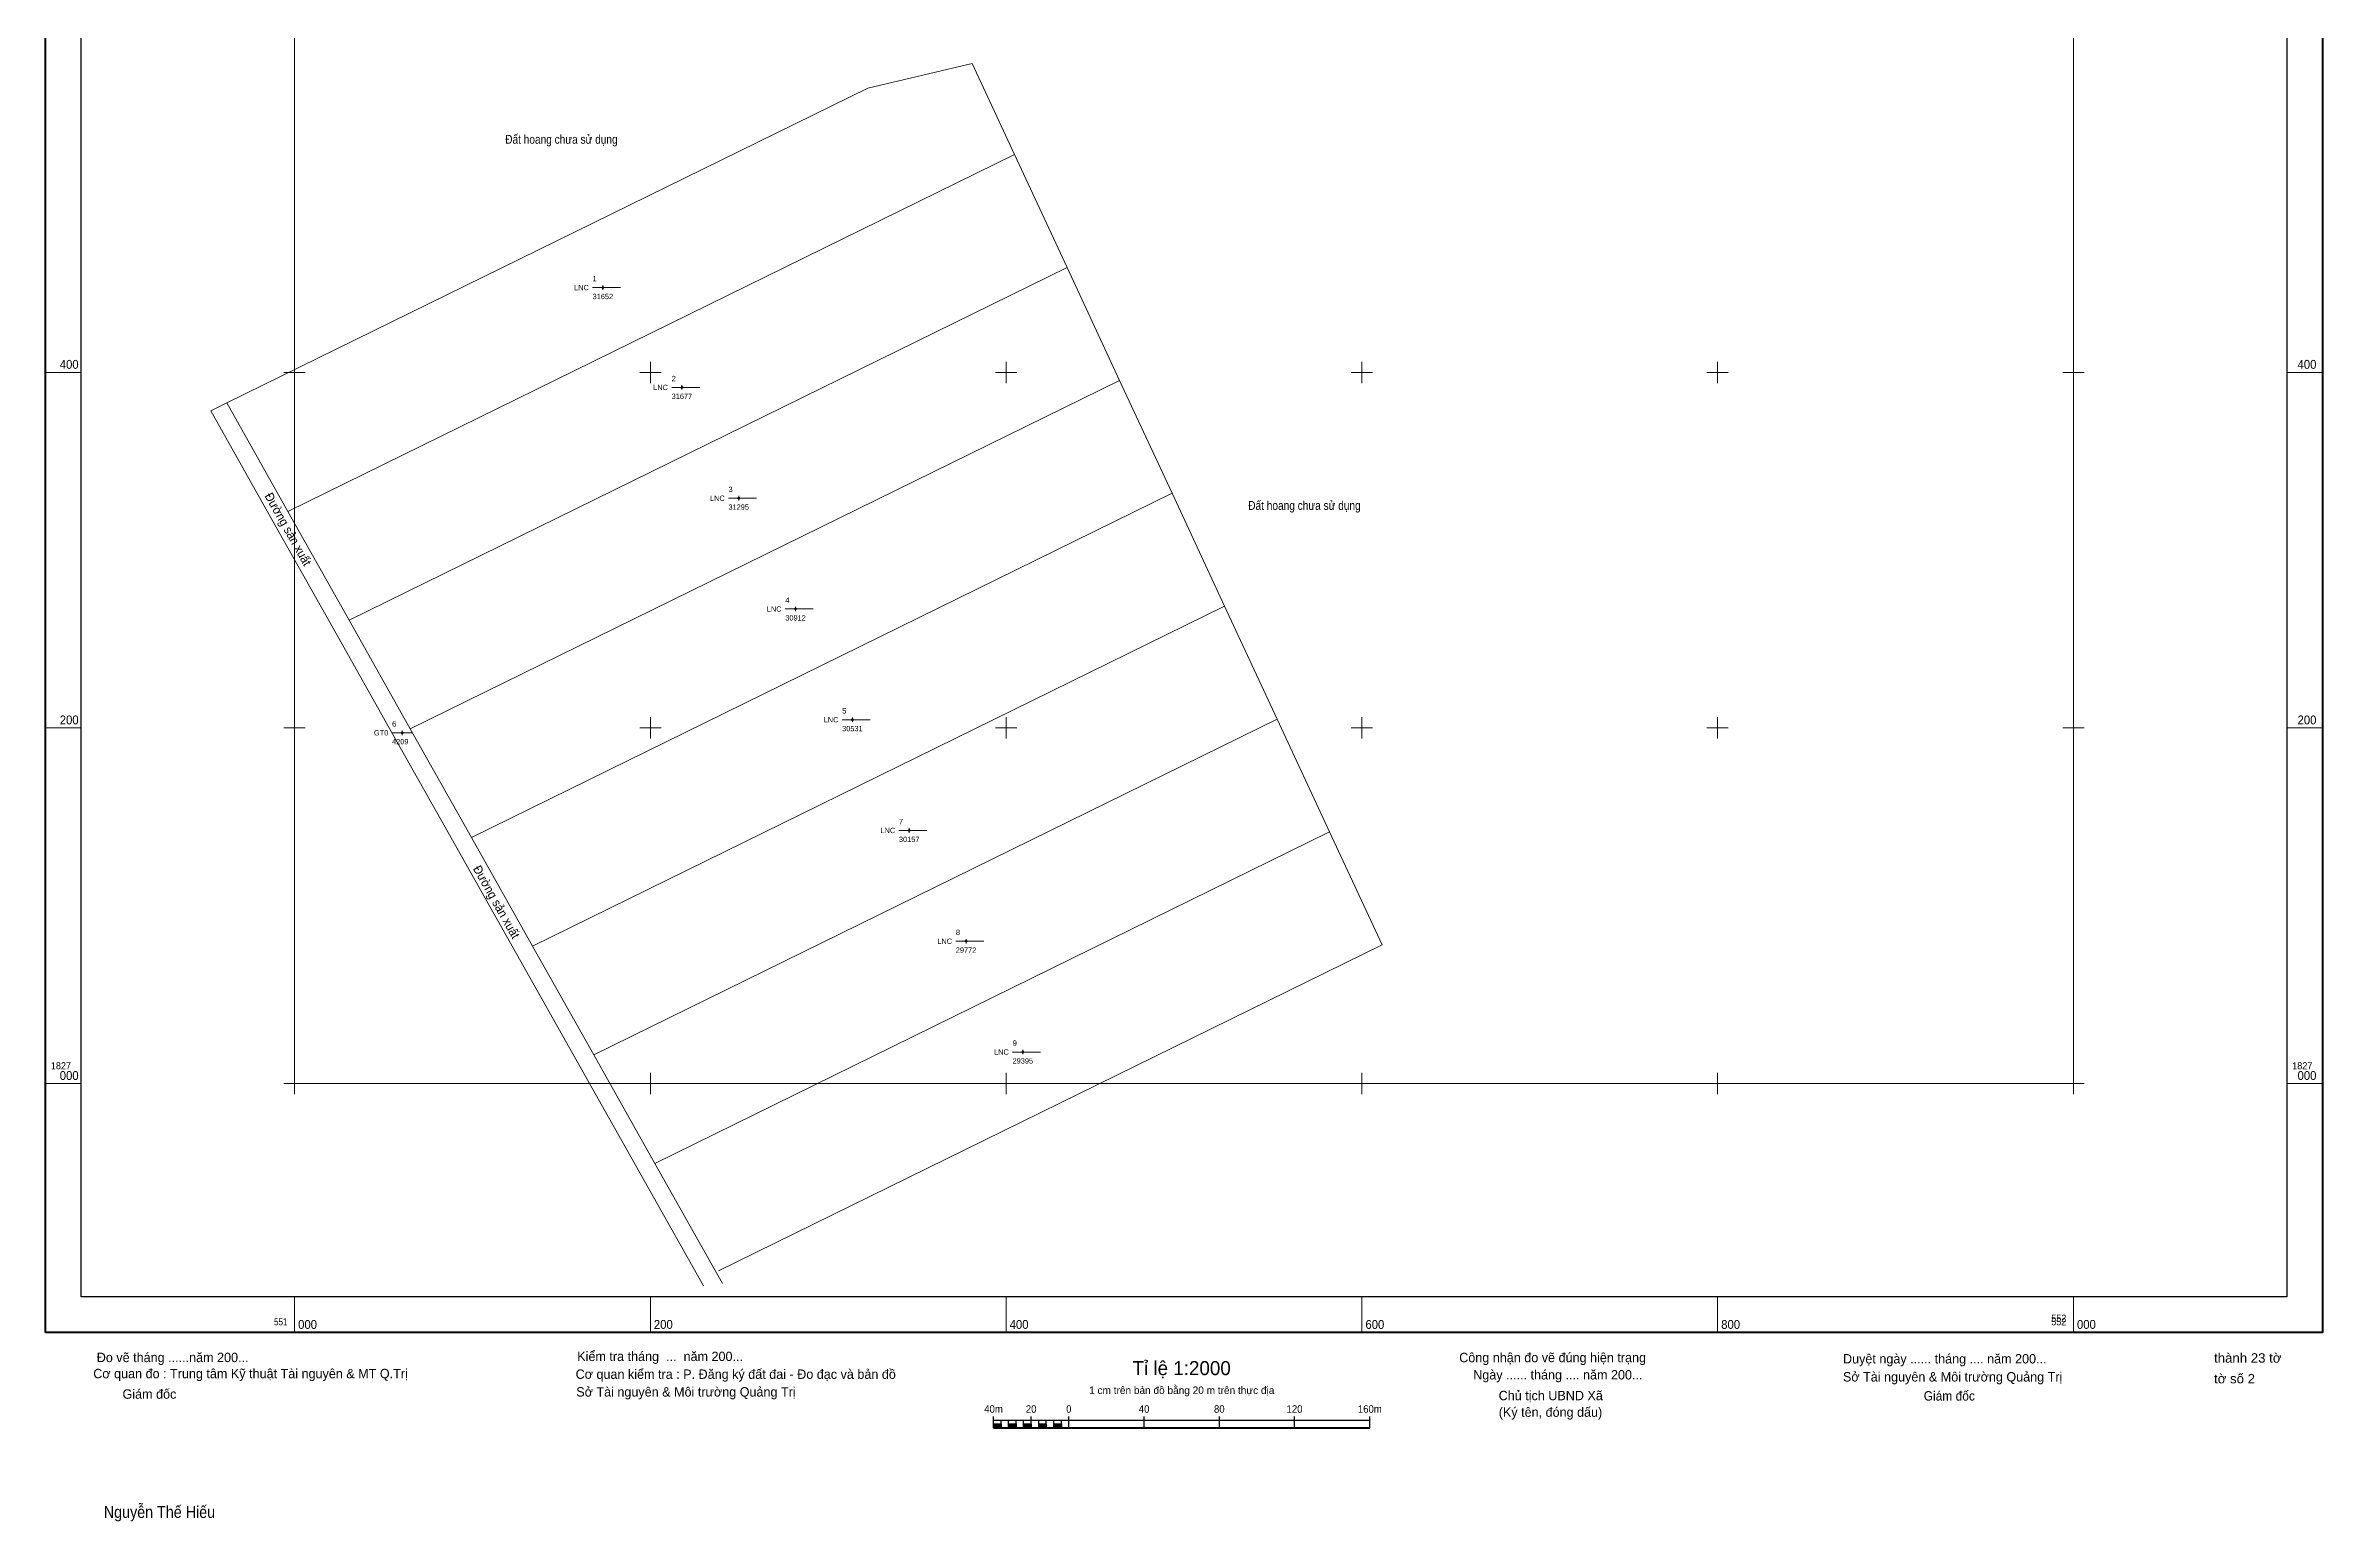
# Model space of a CAD drawing. Header units: metres. Extents: x 550860 to 552140, y 1826754 to 1828212.
# Drawn here: x 550860 to 552140, y 1826754 to 1827584 of the extents above; entities that cross this region are included whole.
import ezdxf
from ezdxf.enums import TextEntityAlignment as Align

# ---------------------------------------------------------------- set-up
doc = ezdxf.new("R2010")
doc.units = ezdxf.units.M
doc.header["$LTSCALE"] = 1.7
doc.layers.add('1', color=7, linetype='Continuous')
for name, color, linetype, lineweight in [('10', 7, 'Continuous', 13), ('23', 7, 'Continuous', 13), ('50', 7, 'Continuous', 13), ('51', 7, 'Continuous', 13), ('63', 7, 'Continuous', 13)]:
    doc.layers.add(name, color=color, linetype=linetype, lineweight=lineweight)

msp = doc.modelspace()

# ---------------------------------------------------------------- hatches: boundary and pattern name
at = {"layer": '51'}
for points in [[(551173.44, 1827447.68, 1), (551173.14, 1827447.68, 1)], [(551217.89, 1827391.53, 1), (551217.59, 1827391.53, 1)], [(551249.81, 1827329.22, 1), (551249.51, 1827329.22, 1)], [(551281.77, 1827266.92, 1), (551281.47, 1827266.92, 1)], [(551313.72, 1827204.63, 1), (551313.42, 1827204.63, 1)], [(551060.69, 1827197.28, 1), (551060.39, 1827197.28, 1)], [(551345.66, 1827142.33, 1), (551345.36, 1827142.33, 1)], [(551377.61, 1827080.04, 1), (551377.31, 1827080.04, 1)], [(551409.53, 1827017.73, 1), (551409.23, 1827017.73, 1)]]:
    msp.add_hatch(color=256, dxfattribs=at).paths.add_polyline_path(points)
at = {"layer": '63'}
for points in [[(551392.93, 1826806.38), (551392.93, 1826808.52), (551397.21, 1826808.52), (551397.21, 1826806.38)], [(551401.43, 1826806.38), (551401.43, 1826808.52), (551405.63, 1826808.52), (551405.63, 1826806.38)], [(551409.85, 1826806.38), (551409.85, 1826808.52), (551414.13, 1826808.52), (551414.13, 1826806.38)], [(551418.33, 1826806.38), (551418.33, 1826808.52), (551422.57, 1826808.52), (551422.57, 1826806.38)], [(551426.83, 1826806.38), (551426.83, 1826808.52), (551431.05, 1826808.52), (551431.05, 1826806.38)]]:
    msp.add_hatch(color=256, dxfattribs=at).paths.add_polyline_path(points)

# ---------------------------------------------------------------- linework, layer by layer
at = {"layer": '10'}
for p, q in [((551404.8, 1827522.47), (551434.31, 1827458.96)), ((551434.31, 1827458.96), (551030.66, 1827260.59)), ((551434.31, 1827458.96), (551463.82, 1827395.47)), ((551463.82, 1827395.47), (551065.05, 1827199.48)), ((551463.82, 1827395.47), (551493.33, 1827331.98)), ((550961.9, 1827382.79), (550952.91, 1827378.37)), ((550987.29, 1827317.27), (550952.91, 1827378.37)), ((551493.33, 1827331.98), (551099.43, 1827138.38)), ((551493.33, 1827331.98), (551522.84, 1827268.49)), ((551021.67, 1827256.17), (550987.29, 1827317.27)), ((551030.66, 1827260.59), (550996.28, 1827321.69)), ((551522.84, 1827268.49), (551133.81, 1827077.29)), ((551522.84, 1827268.49), (551552.35, 1827204.99)), ((551056.05, 1827195.07), (551021.67, 1827256.17)), ((551065.05, 1827199.48), (551030.66, 1827260.59)), ((551552.35, 1827204.99), (551168.19, 1827016.18)), ((551552.35, 1827204.99), (551581.86, 1827141.49)), ((551090.43, 1827133.97), (551056.05, 1827195.07)), ((551099.43, 1827138.38), (551065.05, 1827199.48)), ((551133.81, 1827077.29), (551099.43, 1827138.38)), ((551581.86, 1827141.49), (551202.56, 1826955.09)), ((551581.86, 1827141.49), (551611.36, 1827078)), ((551124.81, 1827072.87), (551090.43, 1827133.97)), ((551229.85, 1826886.25), (551124.81, 1827072.87)), ((551168.19, 1827016.18), (551133.81, 1827077.29)), ((551611.36, 1827078), (551238.28, 1826894.63)), ((551202.56, 1826955.09), (551168.19, 1827016.18)), ((551240.57, 1826887.54), (551202.56, 1826955.09))]:
    msp.add_line(p, q, dxfattribs=at)
for points in [[(551404.8, 1827522.47), (551381, 1827573.68), (551322.23, 1827559.88), (550961.9, 1827382.79)], [(551404.8, 1827522.47), (550996.28, 1827321.69), (550961.9, 1827382.79)]]:
    msp.add_lwpolyline(points, dxfattribs=at)
at = {"layer": '23'}
for p, q in [((551000, 1827000), (551000, 1828000)), ((552000, 1827000), (552000, 1828000)), ((551000, 1827000), (552000, 1827000))]:
    msp.add_line(p, q, dxfattribs=at)
at = {"layer": '50'}
for p, q in [((551167.54, 1827447.68), (551183.29, 1827447.68)), ((551211.99, 1827391.53), (551227.74, 1827391.53)), ((551243.91, 1827329.22), (551259.66, 1827329.22)), ((551275.87, 1827266.92), (551291.62, 1827266.92)), ((551307.82, 1827204.63), (551323.57, 1827204.63)), ((551054.79, 1827197.28), (551066.29, 1827197.28)), ((551339.76, 1827142.33), (551355.51, 1827142.33)), ((551371.71, 1827080.04), (551387.46, 1827080.04)), ((551403.63, 1827017.73), (551419.38, 1827017.73))]:
    msp.add_line(p, q, dxfattribs=at)
at = {"layer": '51'}
for p, q in [((551172.66, 1827447.68), (551172.04, 1827447.68)), ((551173.29, 1827448.93), (551173.29, 1827448.3)), ((551173.29, 1827447.06), (551173.29, 1827446.43)), ((551174.54, 1827447.68), (551173.92, 1827447.68)), ((551217.74, 1827392.78), (551217.74, 1827392.16)), ((551217.12, 1827391.53), (551216.49, 1827391.53)), ((551217.74, 1827390.9), (551217.74, 1827390.28)), ((551218.99, 1827391.53), (551218.36, 1827391.53)), ((551249.04, 1827329.22), (551248.41, 1827329.22)), ((551249.66, 1827330.47), (551249.66, 1827329.84)), ((551249.66, 1827328.6), (551249.66, 1827327.97)), ((551250.91, 1827329.22), (551250.28, 1827329.22)), ((551281, 1827266.92), (551280.37, 1827266.92)), ((551281.62, 1827268.17), (551281.62, 1827267.54)), ((551281.62, 1827266.3), (551281.62, 1827265.67)), ((551282.87, 1827266.92), (551282.24, 1827266.92)), ((551312.94, 1827204.63), (551312.32, 1827204.63)), ((551313.57, 1827205.88), (551313.57, 1827205.26)), ((551313.57, 1827204), (551313.57, 1827203.38)), ((551314.82, 1827204.63), (551314.19, 1827204.63)), ((551059.92, 1827197.28), (551059.29, 1827197.28)), ((551060.54, 1827198.53), (551060.54, 1827197.9)), ((551060.54, 1827196.66), (551060.54, 1827196.03)), ((551061.79, 1827197.28), (551061.16, 1827197.28)), ((551344.88, 1827142.33), (551344.26, 1827142.33)), ((551345.51, 1827143.58), (551345.51, 1827142.96)), ((551345.51, 1827141.7), (551345.51, 1827141.08)), ((551346.76, 1827142.33), (551346.14, 1827142.33)), ((551376.84, 1827080.04), (551376.21, 1827080.04)), ((551377.46, 1827081.29), (551377.46, 1827080.66)), ((551377.46, 1827079.42), (551377.46, 1827078.79)), ((551378.71, 1827080.04), (551378.08, 1827080.04)), ((551408.76, 1827017.73), (551408.13, 1827017.73)), ((551409.38, 1827018.98), (551409.38, 1827018.36)), ((551409.38, 1827017.1), (551409.38, 1827016.48)), ((551410.63, 1827017.73), (551410, 1827017.73))]:
    msp.add_line(p, q, dxfattribs=at)
for points in [[(551173.29, 1827448.3), (551172.66, 1827447.68), (551173.29, 1827447.06), (551173.92, 1827447.68)], [(551217.74, 1827392.16), (551217.12, 1827391.53), (551217.74, 1827390.9), (551218.36, 1827391.53)], [(551249.66, 1827329.84), (551249.04, 1827329.22), (551249.66, 1827328.6), (551250.28, 1827329.22)], [(551281.62, 1827267.54), (551281, 1827266.92), (551281.62, 1827266.3), (551282.24, 1827266.92)], [(551313.57, 1827205.26), (551312.94, 1827204.63), (551313.57, 1827204), (551314.19, 1827204.63)], [(551060.54, 1827197.9), (551059.92, 1827197.28), (551060.54, 1827196.66), (551061.16, 1827197.28)], [(551345.51, 1827142.96), (551344.88, 1827142.33), (551345.51, 1827141.7), (551346.14, 1827142.33)], [(551377.46, 1827080.66), (551376.84, 1827080.04), (551377.46, 1827079.42), (551378.08, 1827080.04)], [(551409.38, 1827018.36), (551408.76, 1827017.73), (551409.38, 1827017.1), (551410, 1827017.73)]]:
    msp.add_lwpolyline(points, close=True, dxfattribs=at)
for centre in [(551173.29, 1827447.68), (551217.74, 1827391.53), (551249.66, 1827329.22), (551281.62, 1827266.92), (551313.57, 1827204.63), (551060.54, 1827197.28), (551345.51, 1827142.33), (551377.46, 1827080.04), (551409.38, 1827017.73)]:
    msp.add_circle(centre, 0.15, dxfattribs=at)
at = {"layer": '63'}
for p, q in [((551000, 1827394), (551000, 1827406)), ((551200, 1827394), (551200, 1827406)), ((551400, 1827394), (551400, 1827406)), ((551600, 1827394), (551600, 1827406)), ((551800, 1827394), (551800, 1827406)), ((552000, 1827394), (552000, 1827406)), ((550860, 1827400), (550880, 1827400)), ((550994, 1827400), (551006, 1827400)), ((551194, 1827400), (551206, 1827400)), ((551394, 1827400), (551406, 1827400)), ((551594, 1827400), (551606, 1827400)), ((551794, 1827400), (551806, 1827400)), ((551994, 1827400), (552006, 1827400)), ((552120, 1827400), (552140, 1827400)), ((550860, 1827200), (550880, 1827200)), ((550994, 1827200), (551006, 1827200)), ((551000, 1827194), (551000, 1827206)), ((551194, 1827200), (551206, 1827200)), ((551200, 1827194), (551200, 1827206)), ((551394, 1827200), (551406, 1827200)), ((551400, 1827194), (551400, 1827206)), ((551594, 1827200), (551606, 1827200)), ((551600, 1827194), (551600, 1827206)), ((551794, 1827200), (551806, 1827200)), ((551800, 1827194), (551800, 1827206)), ((551994, 1827200), (552006, 1827200)), ((552000, 1827194), (552000, 1827206)), ((552120, 1827200), (552140, 1827200)), ((550860, 1827000), (550880, 1827000)), ((550994, 1827000), (551006, 1827000)), ((551000, 1826994), (551000, 1827006)), ((551194, 1827000), (551206, 1827000)), ((551200, 1826994), (551200, 1827006)), ((551394, 1827000), (551406, 1827000)), ((551400, 1826994), (551400, 1827006)), ((551594, 1827000), (551606, 1827000)), ((551600, 1826994), (551600, 1827006)), ((551794, 1827000), (551806, 1827000)), ((551800, 1826994), (551800, 1827006)), ((551994, 1827000), (552006, 1827000)), ((552000, 1826994), (552000, 1827006)), ((552120, 1827000), (552140, 1827000)), ((551000, 1826860), (551000, 1826880)), ((551200, 1826860), (551200, 1826880)), ((551400, 1826860), (551400, 1826880)), ((551600, 1826860), (551600, 1826880)), ((551800, 1826860), (551800, 1826880)), ((552000, 1826860), (552000, 1826880))]:
    msp.add_line(p, q, dxfattribs=at)
at = {"layer": '63', "lineweight": 25}
for p, q in [((551392.93, 1826806.38), (551392.93, 1826812.72)), ((551392.93, 1826810.62), (551604.51, 1826810.62)), ((551392.93, 1826806.38), (551392.93, 1826810.62)), ((551397.21, 1826806.38), (551397.21, 1826810.62)), ((551401.43, 1826806.38), (551401.43, 1826810.62)), ((551405.63, 1826806.38), (551405.63, 1826810.62)), ((551409.85, 1826806.38), (551409.85, 1826810.62)), ((551414.13, 1826806.38), (551414.13, 1826812.72)), ((551414.13, 1826806.38), (551414.13, 1826810.62)), ((551418.33, 1826806.38), (551418.33, 1826810.62)), ((551422.57, 1826806.38), (551422.57, 1826810.62)), ((551426.83, 1826806.38), (551426.83, 1826810.62)), ((551431.05, 1826806.38), (551431.05, 1826810.62)), ((551435.21, 1826806.38), (551435.21, 1826812.72)), ((551477.59, 1826806.38), (551477.59, 1826812.72)), ((551519.87, 1826806.38), (551519.87, 1826812.72)), ((551562.19, 1826806.38), (551562.19, 1826812.72)), ((551604.51, 1826806.38), (551604.51, 1826812.72))]:
    msp.add_line(p, q, dxfattribs=at)
at = {"layer": '63', "lineweight": 40}
msp.add_line((551392.93, 1826806.38), (551604.51, 1826806.38), dxfattribs=at)
msp.add_lwpolyline([(550860, 1826860), (550860, 1828140), (552140, 1828140), (552140, 1826860)], close=True, dxfattribs=at)
at = {"layer": '63', "lineweight": 25}
for points in [[(550880, 1826880), (550880, 1828120), (552120, 1828120), (552120, 1826880)], [(551392.93, 1826806.38), (551392.93, 1826808.52), (551397.21, 1826808.52), (551397.21, 1826806.38)], [(551401.43, 1826806.38), (551401.43, 1826808.52), (551405.63, 1826808.52), (551405.63, 1826806.38)], [(551409.85, 1826806.38), (551409.85, 1826808.52), (551414.13, 1826808.52), (551414.13, 1826806.38)], [(551418.33, 1826806.38), (551418.33, 1826808.52), (551422.57, 1826808.52), (551422.57, 1826806.38)], [(551426.83, 1826806.38), (551426.83, 1826808.52), (551431.05, 1826808.52), (551431.05, 1826806.38)]]:
    msp.add_lwpolyline(points, close=True, dxfattribs=at)

# ---------------------------------------------------------------- texts
at = {"layer": '1', "width": 0.85}
for p in [(551150.01, 1827528.59), (551567.72, 1827322.64)]:
    msp.add_text('Đất hoang chưa sử dụng', height=5, dxfattribs=at).set_placement(p, align=Align.CENTER)
at = {"layer": '1', "width": 0.95}
for p in [(550994.19, 1827310.57), (551111.34, 1827100.88)]:
    msp.add_text('Đường sản xuất', height=5, rotation=299.366, dxfattribs=at).set_placement(p, align=Align.CENTER)
at = {"layer": '50'}
for s, p in [('LNC', (551165.44, 1827446.18)), ('LNC', (551209.89, 1827390.03)), ('LNC', (551241.81, 1827327.72)), ('LNC', (551273.77, 1827265.42)), ('LNC', (551305.72, 1827203.13)), ('GT0', (551052.69, 1827195.78)), ('LNC', (551337.66, 1827140.83)), ('LNC', (551369.61, 1827078.54)), ('LNC', (551401.53, 1827016.23))]:
    msp.add_text(s, height=3, dxfattribs=at).set_placement(p, align=Align.RIGHT)
for s, p in [('31652', (551167.54, 1827441.18)), ('31677', (551211.99, 1827385.03)), ('31295', (551243.91, 1827322.72)), ('30912', (551275.87, 1827260.42)), ('4209', (551054.79, 1827190.78)), ('7', (551339.76, 1827145.83)), ('30157', (551339.76, 1827135.83)), ('29772', (551371.71, 1827073.54)), ('29395', (551403.63, 1827011.23))]:
    msp.add_text(s, height=3, dxfattribs=at).set_placement(p)
for s, width, p in [('1', 0.8, (551167.54, 1827451.18)), ('2', 1.05, (551211.99, 1827395.03)), ('3', 1.05, (551243.91, 1827332.72)), ('4', 1.1, (551275.87, 1827270.42)), ('6', 1.1, (551054.79, 1827200.78)), ('30531', 0.95, (551307.82, 1827198.13)), ('5', 1.1, (551307.82, 1827208.13)), ('8', 1.1, (551371.71, 1827083.54)), ('9', 1.1, (551403.63, 1827021.23))]:
    msp.add_text(s, height=3, dxfattribs=dict(at, width=width)).set_placement(p)
at = {"layer": '63'}
for s, height, width, p in [('400', 5, 0.95, (550868, 1827402)), ('400', 5, 0.95, (552126, 1827402)), ('200', 5, 0.95, (550868, 1827202)), ('200', 5, 0.95, (552126, 1827202)), ('1827', 4, 0.95, (550863, 1827008)), ('1827', 4, 0.95, (552123, 1827008)), ('000', 5, 0.95, (550868, 1827002)), ('000', 5, 0.95, (552126, 1827002)), ('000', 5, 0.95, (551002, 1826862)), ('200', 5, 0.95, (551202, 1826862)), ('400', 5, 0.95, (551402, 1826862)), ('600', 5, 0.95, (551602, 1826862)), ('800', 5, 0.95, (551802, 1826862)), ('000', 5, 0.95, (552002, 1826862)), ('thành 23 tờ', 5.29, 1.05, (552079.05, 1826843)), ('tờ số 2', 5.29, 1.05, (552079.05, 1826831.36)), ('Giám đốc ', 5.29, 0.95, (551915.84, 1826821.66)), ('Nguyễn Thế Hiếu', 6.68, 0.9, (550892.76, 1826755.68))]:
    msp.add_text(s, height=height, dxfattribs=dict(at, width=width)).set_placement(p)
for s, width, p in [('551', 0.85, (550996, 1826864)), ('552', 0.95, (551996, 1826866)), ('552', 0.95, (551996, 1826864))]:
    msp.add_text(s, height=4, dxfattribs=dict(at, width=width)).set_placement(p, align=Align.RIGHT)
for s, height, p in [('Đo vẽ tháng ......năm 200...', 5.29, (550888.8, 1826843.3)), ('Kiểm tra tháng  ...  năm 200...', 5.29, (551158.9, 1826843.9)), ('Công nhận đo vẽ đúng hiện trạng', 5.29, (551654.71, 1826843.24)), ('Duyệt ngày ...... tháng .... năm 200...', 5.29, (551870.47, 1826842.54)), ('Cơ quan đo : Trung tâm Kỹ thuật Tài nguyên & MT Q.Trị', 5.29, (550886.82, 1826834.22)), ('Cơ quan kiểm tra : P. Đăng ký đất đai - Đo đạc và bản đồ', 5.29, (551158, 1826833.88)), ('Sở Tài nguyên & Môi trường Quảng Trị', 5.29, (551158.36, 1826823.92)), ('Ngày ...... tháng .... năm 200...', 5.29, (551662.57, 1826833.54)), ('Sở Tài nguyên & Môi trường Quảng Trị', 5.29, (551870.44, 1826832.4)), ('Giám đốc', 5.29, (550903.28, 1826822.7)), ('Chủ tịch UBND Xã', 5.29, (551676.88, 1826821.86)), ('(Ký tên, đóng dấu) ', 5.287, (551676.94, 1826812.54))]:
    msp.add_text(s, height=height, dxfattribs=at).set_placement(p)
for s, height, p in [('Tỉ lệ 1:2000', 7.902, (551498.69, 1826835.98)), ('1 cm trên bản đồ bằng 20 m trên thực địa', 4.232, (551498.74, 1826825.36))]:
    msp.add_text(s, height=height, dxfattribs=at).set_placement(p, align=Align.CENTER)
for s, height, width, p in [('40m', 4.232, 0.95, (551392.93, 1826814.82)), ('20', 4.232, 0.95, (551414.07, 1826814.82)), ('0', 4.23, 0.9, (551435.25, 1826814.82)), ('40', 4.232, 0.95, (551477.57, 1826814.82)), ('80', 4.232, 0.95, (551519.85, 1826814.82)), ('120', 4.232, 0.95, (551562.14, 1826814.82)), ('160m', 4.232, 0.95, (551604.46, 1826814.82))]:
    msp.add_text(s, height=height, dxfattribs=dict(at, width=width)).set_placement(p, align=Align.CENTER)

doc.saveas('drawing.dxf')
